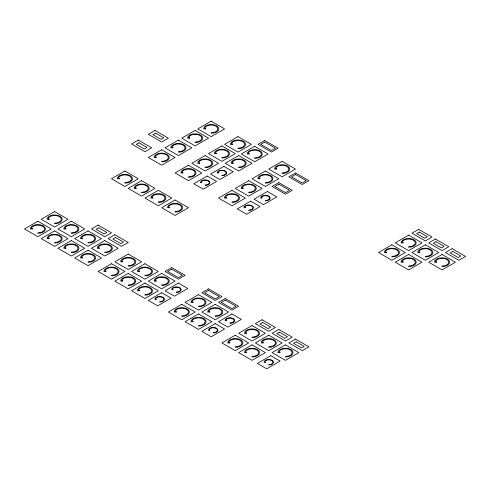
<?xml version="1.0" encoding="UTF-8"?>
<svg xmlns="http://www.w3.org/2000/svg" width="490" height="490" viewBox="0 0 490 490"><rect width="100%" height="100%" fill="white"/><g stroke="black" fill="none" stroke-linecap="round" stroke-linejoin="round"><path stroke-width="0.73" d="M138.266 140.103L131.571 143.968L144.954 151.698L151.649 147.833L138.266 140.103M154.993 130.444L148.299 134.309L161.688 142.039L168.376 138.174L154.993 130.444M138.933 142.811L136.257 144.354L144.287 148.991L146.963 147.447L138.933 142.811M155.661 133.151L152.984 134.695L161.014 139.332L163.691 137.788L155.661 133.151M37.883 221.241L24.5 228.965L37.883 236.695L51.266 228.965L37.883 221.241M54.617 211.582L41.227 219.306L54.617 227.035L68 219.306L54.617 211.582M124.877 171.01L111.493 178.74L124.877 186.47L138.266 178.74L124.877 171.01M161.688 149.762L148.299 157.492L161.688 165.216L175.071 157.492L161.688 149.762M178.415 140.103L165.032 147.833L178.415 155.557L191.798 147.833L178.415 140.103M195.143 130.444L181.759 138.174L195.143 145.898L208.532 138.174L195.143 130.444M211.208 121.171L197.819 128.901L211.208 136.624L224.592 128.901L211.208 121.171M54.617 230.9L41.227 238.624L54.617 246.354L68 238.624L54.617 230.9M71.344 221.241L57.961 228.965L71.344 236.695L84.727 228.965L71.344 221.241M141.61 180.669L128.227 188.399L141.61 196.129L154.993 188.399L141.61 180.669M188.454 165.216L175.071 172.946L188.454 180.669L201.837 172.946L188.454 165.216M205.181 155.557L191.798 163.286L205.181 171.01L218.565 163.286L205.181 155.557M221.915 145.898L208.532 153.627L221.915 161.351L235.298 153.627L221.915 145.898M237.975 136.624L224.592 144.354L237.975 152.084L251.358 144.354L237.975 136.624M71.344 240.559L57.961 248.283L71.344 256.013L84.727 248.283L71.344 240.559M88.071 230.9L74.688 238.624L88.071 246.354L101.454 238.624L88.071 230.9M98.11 225.1L91.422 228.965L104.805 236.695L111.493 232.83L98.11 225.1M158.337 190.328L144.954 198.058L158.337 205.788L171.721 198.058L158.337 190.328M98.778 227.807L96.101 229.351L104.137 233.987L106.814 232.444L98.778 227.807M238.642 155.557L225.259 163.286L238.642 171.01L252.025 163.286L238.642 155.557M254.702 146.283L241.319 154.013L254.702 161.743L268.085 154.013L254.702 146.283M264.741 140.489L258.052 144.354L271.436 152.084L278.124 148.219L264.741 140.489M264.741 142.039L260.729 144.354L271.436 150.534L275.447 148.219L264.741 142.039M207.19 176.032L193.807 183.762L203.172 189.171L216.562 181.447L207.19 176.032M223.918 166.373L210.535 174.103L219.906 179.512L233.289 171.788L223.918 166.373M88.071 250.219L74.688 257.942L88.071 265.672L101.454 257.942L88.071 250.219M104.805 240.559L91.422 248.283L104.805 256.013L118.188 248.283L104.805 240.559M114.844 234.759L108.149 238.624L121.532 246.354L128.227 242.489L114.844 234.759M175.071 199.987L161.688 207.717L175.071 215.441L188.454 207.717L175.071 199.987M115.511 237.466L112.835 239.01L120.865 243.646L123.541 242.103L115.511 237.466M231.948 190.328L218.565 198.058L231.948 205.788L245.337 198.058L231.948 190.328M248.681 180.669L235.298 188.399L248.681 196.129L262.064 188.399L248.681 180.669M265.409 171.01L252.025 178.74L265.409 186.47L278.792 178.74L265.409 171.01M282.142 161.351L268.759 169.081L282.142 176.81L295.525 169.081L282.142 161.351M111.493 263.736L98.11 271.466L111.493 279.19L124.877 271.466L111.493 263.736M128.227 254.077L114.844 261.807L128.227 269.531L141.61 261.807L128.227 254.077M278.792 182.605L272.103 186.47L285.486 194.193L292.181 190.328L278.792 182.605M295.525 172.946L288.831 176.81L302.214 184.534L308.908 180.669L295.525 172.946M278.792 184.148L274.78 186.47L285.486 192.65L289.504 190.328L278.792 184.148M295.525 174.489L291.507 176.81L302.214 182.99L306.232 180.669L295.525 174.489M250.69 201.151L237.307 208.875L246.672 214.283L260.055 206.56L250.69 201.151M267.418 191.492L254.034 199.216L263.406 204.624L276.789 196.9L267.418 191.492M128.227 273.396L114.844 281.125L128.227 288.849L141.61 281.125L128.227 273.396M144.954 263.736L131.571 271.466L144.954 279.19L158.337 271.466L144.954 263.736M144.954 283.055L131.571 290.784L144.954 298.508L158.337 290.784L144.954 283.055M161.688 273.396L148.299 281.125L161.688 288.849L175.071 281.125L161.688 273.396M171.721 267.601L165.032 271.466L178.415 279.19L185.11 275.331L171.721 267.601M171.721 269.145L167.709 271.466L178.415 277.646L182.433 275.331L171.721 269.145M161.688 292.714L148.299 300.444L157.67 305.852L171.053 298.122L161.688 292.714M178.415 283.055L165.032 290.784L174.397 296.193L187.786 288.463L178.415 283.055M181.759 304.308L168.376 312.032L181.759 319.762L195.143 312.032L181.759 304.308M198.493 294.649L185.11 302.373L198.493 310.103L211.876 302.373L198.493 294.649M208.532 288.849L201.837 292.714L215.22 300.444L221.915 296.579L208.532 288.849M208.532 290.399L204.514 292.714L215.22 298.894L219.238 296.579L208.532 290.399M198.493 313.968L185.11 321.691L198.493 329.421L211.876 321.691L198.493 313.968M215.22 304.308L201.837 312.032L215.22 319.762L228.603 312.032L215.22 304.308M225.259 298.508L218.565 302.373L231.948 310.103L238.642 306.238L225.259 298.508M225.259 300.058L221.241 302.373L231.948 308.553L235.966 306.238L225.259 300.058M215.22 323.627L201.837 331.35L211.208 336.759L224.592 329.035L215.22 323.627M231.948 313.968L218.565 321.691L227.936 327.099L241.319 319.376L231.948 313.968M235.298 335.215L221.915 342.939L235.298 350.668L248.681 342.939L235.298 335.215M252.025 325.556L238.642 333.28L252.025 341.009L265.409 333.28L252.025 325.556M262.064 319.762L255.37 323.627L268.759 331.35L275.447 327.485L262.064 319.762M391.89 244.804L378.507 252.534L391.89 260.264L405.273 252.534L391.89 244.804M408.617 235.145L395.234 242.875L408.617 250.604L422 242.875L408.617 235.145M418.656 229.351L411.961 233.216L425.351 240.945L432.039 237.08L418.656 229.351M262.732 322.463L260.055 324.013L268.085 328.649L270.762 327.099L262.732 322.463M419.324 232.058L416.647 233.601L424.677 238.238L427.354 236.695L419.324 232.058M252.025 344.874L238.642 352.598L252.025 360.328L265.409 352.598L252.025 344.874M268.759 335.215L255.37 342.939L268.759 350.668L282.142 342.939L268.759 335.215M278.792 329.421L272.103 333.28L285.486 341.009L292.181 337.145L278.792 329.421M408.617 254.463L395.234 262.193L408.617 269.923L422 262.193L408.617 254.463M425.351 244.804L411.961 252.534L425.351 260.264L438.734 252.534L425.351 244.804M435.383 239.01L428.695 242.875L442.078 250.604L448.773 246.739L435.383 239.01M279.465 332.122L276.789 333.672L284.819 338.302L287.495 336.759L279.465 332.122M436.057 241.717L433.38 243.261L441.41 247.897L444.087 246.354L436.057 241.717M285.486 344.874L272.103 352.598L285.486 360.328L298.869 352.598L285.486 344.874M295.525 339.08L288.831 342.939L302.214 350.668L308.908 346.804L295.525 339.08M442.078 254.463L428.695 262.193L442.078 269.923L455.461 262.193L442.078 254.463M452.117 248.669L445.422 252.534L458.805 260.264L465.5 256.399L452.117 248.669M270.762 355.691L257.379 363.421L266.75 368.829L280.133 361.099L270.762 355.691M296.193 341.781L293.516 343.331L301.546 347.961L304.223 346.418L296.193 341.781M452.785 251.376L450.108 252.92L458.138 257.556L460.814 256.013L452.785 251.376M205.69 128.901L203.632 128.901A7.571 4.373 0 0 1 211.208 124.527A7.571 4.373 0 0 1 218.779 128.901A7.571 4.373 0 0 1 211.208 133.274L211.208 132.723A6.627 3.822 0 0 0 217.823 129.078A6.627 3.822 0 0 0 211.833 125.091A6.627 3.822 0 0 0 204.649 128.362L205.745 128.447A5.519 3.185 0 0 0 205.69 128.901M189.624 138.174L187.572 138.174A7.571 4.373 0 0 1 195.143 133.801A7.571 4.373 0 0 1 202.713 138.174A7.571 4.373 0 0 1 195.143 142.541L195.143 141.996A6.627 3.822 0 0 0 201.764 138.352A6.627 3.822 0 0 0 195.773 134.364A6.627 3.822 0 0 0 188.589 137.629L189.679 137.721A5.519 3.185 0 0 0 189.624 138.174M232.456 144.354L230.404 144.354A7.571 4.373 0 0 1 237.975 139.981A7.571 4.373 0 0 1 245.545 144.354A7.571 4.373 0 0 1 237.975 148.727L237.975 148.176A6.627 3.822 0 0 0 244.59 144.538A6.627 3.822 0 0 0 238.599 140.544A6.627 3.822 0 0 0 231.415 143.815L232.511 143.901A5.519 3.185 0 0 0 232.456 144.354M172.897 147.833L170.845 147.833A7.571 4.373 0 0 1 178.415 143.46A7.571 4.373 0 0 1 185.986 147.833A7.571 4.373 0 0 1 178.415 152.2L178.415 151.655A6.627 3.822 0 0 0 185.03 148.011A6.627 3.822 0 0 0 179.04 144.023A6.627 3.822 0 0 0 171.855 147.288L172.952 147.38A5.519 3.185 0 0 0 172.897 147.833M216.396 153.627L214.344 153.627A7.571 4.373 0 0 1 221.915 149.254A7.571 4.373 0 0 1 229.485 153.627A7.571 4.373 0 0 1 221.915 158L221.915 157.449A6.627 3.822 0 0 0 228.53 153.805A6.627 3.822 0 0 0 222.54 149.817A6.627 3.822 0 0 0 215.355 153.088L216.451 153.174A5.519 3.185 0 0 0 216.396 153.627M249.183 154.013L247.132 154.013A7.571 4.373 0 0 1 254.702 149.64A7.571 4.373 0 0 1 262.273 154.013A7.571 4.373 0 0 1 254.702 158.386L254.702 157.835A6.627 3.822 0 0 0 261.323 154.197A6.627 3.822 0 0 0 255.327 150.203A6.627 3.822 0 0 0 248.148 153.474L249.239 153.56A5.519 3.185 0 0 0 249.183 154.013M156.169 157.492L154.111 157.492A7.571 4.373 0 0 1 161.688 153.119A7.571 4.373 0 0 1 169.258 157.492A7.571 4.373 0 0 1 161.688 161.859L161.688 161.314A6.627 3.822 0 0 0 168.303 157.67A6.627 3.822 0 0 0 162.312 153.682A6.627 3.822 0 0 0 155.128 156.947L156.224 157.039A5.519 3.185 0 0 0 156.169 157.492M199.663 163.286L197.611 163.286A7.571 4.373 0 0 1 205.181 158.913A7.571 4.373 0 0 1 212.752 163.286A7.571 4.373 0 0 1 205.181 167.66L205.181 167.108A6.627 3.822 0 0 0 211.803 163.464A6.627 3.822 0 0 0 205.806 159.477A6.627 3.822 0 0 0 198.628 162.747L199.718 162.833A5.519 3.185 0 0 0 199.663 163.286M233.124 163.286L231.072 163.286A7.571 4.373 0 0 1 238.642 158.913A7.571 4.373 0 0 1 246.213 163.286A7.571 4.373 0 0 1 238.642 167.66L238.642 167.108A6.627 3.822 0 0 0 245.257 163.464A6.627 3.822 0 0 0 239.267 159.477A6.627 3.822 0 0 0 232.082 162.747L233.179 162.833A5.519 3.185 0 0 0 233.124 163.286M276.623 169.081L274.572 169.081A7.571 4.373 0 0 1 282.142 164.707A7.571 4.373 0 0 1 289.713 169.081A7.571 4.373 0 0 1 282.142 173.454L282.142 172.903A6.627 3.822 0 0 0 288.757 169.264A6.627 3.822 0 0 0 282.767 165.271A6.627 3.822 0 0 0 275.582 168.542L276.679 168.627A5.519 3.185 0 0 0 276.623 169.081M182.935 172.946L180.883 172.946A7.571 4.373 0 0 1 188.454 168.572A7.571 4.373 0 0 1 196.025 172.946A7.571 4.373 0 0 1 188.454 177.313L188.454 176.768A6.627 3.822 0 0 0 195.069 173.123A6.627 3.822 0 0 0 189.079 169.136A6.627 3.822 0 0 0 181.894 172.407L182.99 172.492A5.519 3.185 0 0 0 182.935 172.946M218.467 172.946L217.18 172.946A4.735 2.732 0 0 1 221.915 170.214A4.735 2.732 0 0 1 226.643 172.946A4.735 2.732 0 0 1 221.915 175.677L221.915 175.334A4.141 2.389 0 0 0 226.049 173.056A4.141 2.389 0 0 0 222.307 170.563A4.141 2.389 0 0 0 217.811 172.609L218.497 172.664A3.448 1.991 0 0 0 218.467 172.946M119.364 178.74L117.306 178.74A7.571 4.373 0 0 1 124.877 174.367A7.571 4.373 0 0 1 132.453 178.74A7.571 4.373 0 0 1 124.877 183.113L124.877 182.562A6.627 3.822 0 0 0 131.498 178.924A6.627 3.822 0 0 0 125.507 174.93A6.627 3.822 0 0 0 118.323 178.201L119.419 178.286A5.519 3.185 0 0 0 119.364 178.74M259.89 178.74L257.838 178.74A7.571 4.373 0 0 1 265.409 174.367A7.571 4.373 0 0 1 272.979 178.74A7.571 4.373 0 0 1 265.409 183.113L265.409 182.562A6.627 3.822 0 0 0 272.03 178.924A6.627 3.822 0 0 0 266.033 174.93A6.627 3.822 0 0 0 258.855 178.201L259.945 178.286A5.519 3.185 0 0 0 259.89 178.74M201.733 182.605L200.453 182.605A4.735 2.732 0 0 1 205.181 179.873A4.735 2.732 0 0 1 209.916 182.605A4.735 2.732 0 0 1 205.181 185.336L205.181 184.993A4.141 2.389 0 0 0 209.316 182.715A4.141 2.389 0 0 0 205.573 180.222A4.141 2.389 0 0 0 201.084 182.268L201.77 182.323A3.448 1.991 0 0 0 201.733 182.605M136.091 188.399L134.04 188.399A7.571 4.373 0 0 1 141.61 184.026A7.571 4.373 0 0 1 149.181 188.399A7.571 4.373 0 0 1 141.61 192.772L141.61 192.221A6.627 3.822 0 0 0 148.225 188.583A6.627 3.822 0 0 0 142.235 184.589A6.627 3.822 0 0 0 135.05 187.86L136.147 187.946A5.519 3.185 0 0 0 136.091 188.399M243.163 188.399L241.111 188.399A7.571 4.373 0 0 1 248.681 184.026A7.571 4.373 0 0 1 256.252 188.399A7.571 4.373 0 0 1 248.681 192.772L248.681 192.221A6.627 3.822 0 0 0 255.296 188.583A6.627 3.822 0 0 0 249.306 184.589A6.627 3.822 0 0 0 242.121 187.86L243.218 187.946A5.519 3.185 0 0 0 243.163 188.399M152.819 198.058L150.767 198.058A7.571 4.373 0 0 1 158.337 193.685A7.571 4.373 0 0 1 165.908 198.058A7.571 4.373 0 0 1 158.337 202.431L158.337 201.88A6.627 3.822 0 0 0 164.959 198.236A6.627 3.822 0 0 0 158.962 194.248A6.627 3.822 0 0 0 151.784 197.519L152.874 197.605A5.519 3.185 0 0 0 152.819 198.058M226.435 198.058L224.377 198.058A7.571 4.373 0 0 1 231.948 193.685A7.571 4.373 0 0 1 239.524 198.058A7.571 4.373 0 0 1 231.948 202.431L231.948 201.88A6.627 3.822 0 0 0 238.569 198.236A6.627 3.822 0 0 0 232.579 194.248A6.627 3.822 0 0 0 225.394 197.519L226.49 197.605A5.519 3.185 0 0 0 226.435 198.058M261.96 198.058L260.68 198.058A4.735 2.732 0 0 1 265.409 195.326A4.735 2.732 0 0 1 270.143 198.058A4.735 2.732 0 0 1 265.409 200.79L265.409 200.447A4.141 2.389 0 0 0 269.549 198.168A4.141 2.389 0 0 0 265.8 195.675A4.141 2.389 0 0 0 261.311 197.721L261.997 197.776A3.448 1.991 0 0 0 261.96 198.058M169.552 207.717L167.5 207.717A7.571 4.373 0 0 1 175.071 203.344A7.571 4.373 0 0 1 182.641 207.717A7.571 4.373 0 0 1 175.071 212.09L175.071 211.539A6.627 3.822 0 0 0 181.686 207.895A6.627 3.822 0 0 0 175.696 203.907A6.627 3.822 0 0 0 168.511 207.178L169.607 207.264A5.519 3.185 0 0 0 169.552 207.717M245.233 207.717L243.947 207.717A4.735 2.732 0 0 1 248.681 204.985A4.735 2.732 0 0 1 253.41 207.717A4.735 2.732 0 0 1 248.681 210.449L248.681 210.106A4.141 2.389 0 0 0 252.816 207.827A4.141 2.389 0 0 0 249.073 205.335A4.141 2.389 0 0 0 244.584 207.38L245.263 207.435A3.448 1.991 0 0 0 245.233 207.717M49.098 219.306L47.04 219.306A7.571 4.373 0 0 1 54.617 214.939A7.571 4.373 0 0 1 62.187 219.306A7.571 4.373 0 0 1 54.617 223.679L54.617 223.134A6.627 3.822 0 0 0 61.232 219.489A6.627 3.822 0 0 0 55.241 215.502A6.627 3.822 0 0 0 48.057 218.767L49.153 218.859A5.519 3.185 0 0 0 49.098 219.306M32.365 228.965L30.313 228.965A7.571 4.373 0 0 1 37.883 224.598A7.571 4.373 0 0 1 45.454 228.965A7.571 4.373 0 0 1 37.883 233.338L37.883 232.793A6.627 3.822 0 0 0 44.504 229.149A6.627 3.822 0 0 0 38.508 225.161A6.627 3.822 0 0 0 31.323 228.426L32.42 228.518A5.519 3.185 0 0 0 32.365 228.965M65.825 228.965L63.774 228.965A7.571 4.373 0 0 1 71.344 224.598A7.571 4.373 0 0 1 78.915 228.965A7.571 4.373 0 0 1 71.344 233.338L71.344 232.793A6.627 3.822 0 0 0 77.959 229.149A6.627 3.822 0 0 0 71.969 225.161A6.627 3.822 0 0 0 64.784 228.426L65.881 228.518A5.519 3.185 0 0 0 65.825 228.965M49.098 238.624L47.04 238.624A7.571 4.373 0 0 1 54.617 234.257A7.571 4.373 0 0 1 62.187 238.624A7.571 4.373 0 0 1 54.617 242.997L54.617 242.452A6.627 3.822 0 0 0 61.232 238.808A6.627 3.822 0 0 0 55.241 234.82A6.627 3.822 0 0 0 48.057 238.085L49.153 238.177A5.519 3.185 0 0 0 49.098 238.624M82.553 238.624L80.501 238.624A7.571 4.373 0 0 1 88.071 234.257A7.571 4.373 0 0 1 95.642 238.624A7.571 4.373 0 0 1 88.071 242.997L88.071 242.452A6.627 3.822 0 0 0 94.693 238.808A6.627 3.822 0 0 0 88.702 234.82A6.627 3.822 0 0 0 81.518 238.085L82.608 238.177A5.519 3.185 0 0 0 82.553 238.624M403.099 242.875L401.047 242.875A7.571 4.373 0 0 1 408.617 238.501A7.571 4.373 0 0 1 416.188 242.875A7.571 4.373 0 0 1 408.617 247.248L408.617 246.703A6.627 3.822 0 0 0 415.238 243.058A6.627 3.822 0 0 0 409.242 239.065A6.627 3.822 0 0 0 402.057 242.336L403.154 242.428A5.519 3.185 0 0 0 403.099 242.875M65.825 248.283L63.774 248.283A7.571 4.373 0 0 1 71.344 243.916A7.571 4.373 0 0 1 78.915 248.283A7.571 4.373 0 0 1 71.344 252.656L71.344 252.111A6.627 3.822 0 0 0 77.959 248.467A6.627 3.822 0 0 0 71.969 244.479A6.627 3.822 0 0 0 64.784 247.744L65.881 247.836A5.519 3.185 0 0 0 65.825 248.283M99.286 248.283L97.234 248.283A7.571 4.373 0 0 1 104.805 243.916A7.571 4.373 0 0 1 112.375 248.283A7.571 4.373 0 0 1 104.805 252.656L104.805 252.111A6.627 3.822 0 0 0 111.42 248.467A6.627 3.822 0 0 0 105.43 244.479A6.627 3.822 0 0 0 98.245 247.744L99.341 247.836A5.519 3.185 0 0 0 99.286 248.283M386.371 252.534L384.319 252.534A7.571 4.373 0 0 1 391.89 248.161A7.571 4.373 0 0 1 399.46 252.534A7.571 4.373 0 0 1 391.89 256.907L391.89 256.356A6.627 3.822 0 0 0 398.505 252.718A6.627 3.822 0 0 0 392.515 248.724A6.627 3.822 0 0 0 385.33 251.995L386.426 252.081A5.519 3.185 0 0 0 386.371 252.534M419.832 252.534L417.78 252.534A7.571 4.373 0 0 1 425.351 248.161A7.571 4.373 0 0 1 432.921 252.534A7.571 4.373 0 0 1 425.351 256.907L425.351 256.356A6.627 3.822 0 0 0 431.966 252.718A6.627 3.822 0 0 0 425.975 248.724A6.627 3.822 0 0 0 418.791 251.995L419.887 252.081A5.519 3.185 0 0 0 419.832 252.534M82.553 257.942L80.501 257.942A7.571 4.373 0 0 1 88.071 253.569A7.571 4.373 0 0 1 95.642 257.942A7.571 4.373 0 0 1 88.071 262.315L88.071 261.77A6.627 3.822 0 0 0 94.693 258.126A6.627 3.822 0 0 0 88.702 254.132A6.627 3.822 0 0 0 81.518 257.403L82.608 257.495A5.519 3.185 0 0 0 82.553 257.942M122.708 261.807L120.656 261.807A7.571 4.373 0 0 1 128.227 257.434A7.571 4.373 0 0 1 135.797 261.807A7.571 4.373 0 0 1 128.227 266.18L128.227 265.629A6.627 3.822 0 0 0 134.842 261.985A6.627 3.822 0 0 0 128.852 257.997A6.627 3.822 0 0 0 121.667 261.268L122.763 261.354A5.519 3.185 0 0 0 122.708 261.807M403.099 262.193L401.047 262.193A7.571 4.373 0 0 1 408.617 257.82A7.571 4.373 0 0 1 416.188 262.193A7.571 4.373 0 0 1 408.617 266.566L408.617 266.015A6.627 3.822 0 0 0 415.238 262.377A6.627 3.822 0 0 0 409.242 258.383A6.627 3.822 0 0 0 402.057 261.654L403.154 261.74A5.519 3.185 0 0 0 403.099 262.193M436.559 262.193L434.507 262.193A7.571 4.373 0 0 1 442.078 257.82A7.571 4.373 0 0 1 449.649 262.193A7.571 4.373 0 0 1 442.078 266.566L442.078 266.015A6.627 3.822 0 0 0 448.693 262.377A6.627 3.822 0 0 0 442.703 258.383A6.627 3.822 0 0 0 435.518 261.654L436.615 261.74A5.519 3.185 0 0 0 436.559 262.193M105.975 271.466L103.923 271.466A7.571 4.373 0 0 1 111.493 267.093A7.571 4.373 0 0 1 119.064 271.466A7.571 4.373 0 0 1 111.493 275.839L111.493 275.288A6.627 3.822 0 0 0 118.115 271.644A6.627 3.822 0 0 0 112.124 267.656A6.627 3.822 0 0 0 104.94 270.927L106.03 271.013A5.519 3.185 0 0 0 105.975 271.466M139.436 271.466L137.384 271.466A7.571 4.373 0 0 1 144.954 267.093A7.571 4.373 0 0 1 152.525 271.466A7.571 4.373 0 0 1 144.954 275.839L144.954 275.288A6.627 3.822 0 0 0 151.575 271.644A6.627 3.822 0 0 0 145.579 267.656A6.627 3.822 0 0 0 138.394 270.927L139.491 271.013A5.519 3.185 0 0 0 139.436 271.466M122.708 281.125L120.656 281.125A7.571 4.373 0 0 1 128.227 276.752A7.571 4.373 0 0 1 135.797 281.125A7.571 4.373 0 0 1 128.227 285.499L128.227 284.947A6.627 3.822 0 0 0 134.842 281.303A6.627 3.822 0 0 0 128.852 277.316A6.627 3.822 0 0 0 121.667 280.586L122.763 280.672A5.519 3.185 0 0 0 122.708 281.125M156.169 281.125L154.111 281.125A7.571 4.373 0 0 1 161.688 276.752A7.571 4.373 0 0 1 169.258 281.125A7.571 4.373 0 0 1 161.688 285.499L161.688 284.947A6.627 3.822 0 0 0 168.303 281.303A6.627 3.822 0 0 0 162.312 277.316A6.627 3.822 0 0 0 155.128 280.586L156.224 280.672A5.519 3.185 0 0 0 156.169 281.125M172.958 289.627L171.678 289.627A4.735 2.732 0 0 1 176.406 286.895A4.735 2.732 0 0 1 181.141 289.627A4.735 2.732 0 0 1 176.406 292.358L176.406 292.016A4.141 2.389 0 0 0 180.541 289.737A4.141 2.389 0 0 0 176.798 287.244A4.141 2.389 0 0 0 172.309 289.284L172.995 289.345A3.448 1.991 0 0 0 172.958 289.627M139.436 290.784L137.384 290.784A7.571 4.373 0 0 1 144.954 286.411A7.571 4.373 0 0 1 152.525 290.784A7.571 4.373 0 0 1 144.954 295.151L144.954 294.606A6.627 3.822 0 0 0 151.575 290.962A6.627 3.822 0 0 0 145.579 286.975A6.627 3.822 0 0 0 138.394 290.245L139.491 290.331A5.519 3.185 0 0 0 139.436 290.784M156.23 299.286L154.944 299.286A4.735 2.732 0 0 1 159.679 296.554A4.735 2.732 0 0 1 164.407 299.286A4.735 2.732 0 0 1 159.679 302.018L159.679 301.675A4.141 2.389 0 0 0 163.813 299.396A4.141 2.389 0 0 0 160.071 296.903A4.141 2.389 0 0 0 155.581 298.943L156.261 299.004A3.448 1.991 0 0 0 156.23 299.286M192.974 302.373L190.922 302.373A7.571 4.373 0 0 1 198.493 298.006A7.571 4.373 0 0 1 206.063 302.373A7.571 4.373 0 0 1 198.493 306.746L198.493 306.201A6.627 3.822 0 0 0 205.108 302.557A6.627 3.822 0 0 0 199.118 298.569A6.627 3.822 0 0 0 191.933 301.834L193.029 301.926A5.519 3.185 0 0 0 192.974 302.373M176.241 312.032L174.189 312.032A7.571 4.373 0 0 1 181.759 307.659A7.571 4.373 0 0 1 189.33 312.032A7.571 4.373 0 0 1 181.759 316.405L181.759 315.86A6.627 3.822 0 0 0 188.381 312.216A6.627 3.822 0 0 0 182.384 308.222A6.627 3.822 0 0 0 175.206 311.493L176.296 311.585A5.519 3.185 0 0 0 176.241 312.032M209.702 312.032L207.65 312.032A7.571 4.373 0 0 1 215.22 307.659A7.571 4.373 0 0 1 222.791 312.032A7.571 4.373 0 0 1 215.22 316.405L215.22 315.86A6.627 3.822 0 0 0 221.835 312.216A6.627 3.822 0 0 0 215.845 308.222A6.627 3.822 0 0 0 208.66 311.493L209.757 311.585A5.519 3.185 0 0 0 209.702 312.032M226.496 320.534L225.21 320.534A4.735 2.732 0 0 1 229.945 317.802A4.735 2.732 0 0 1 234.673 320.534A4.735 2.732 0 0 1 229.945 323.265L229.945 322.922A4.141 2.389 0 0 0 234.079 320.644A4.141 2.389 0 0 0 230.337 318.151A4.141 2.389 0 0 0 225.847 320.197L226.527 320.252A3.448 1.991 0 0 0 226.496 320.534M192.974 321.691L190.922 321.691A7.571 4.373 0 0 1 198.493 317.318A7.571 4.373 0 0 1 206.063 321.691A7.571 4.373 0 0 1 198.493 326.064L198.493 325.519A6.627 3.822 0 0 0 205.108 321.875A6.627 3.822 0 0 0 199.118 317.881A6.627 3.822 0 0 0 191.933 321.152L193.029 321.244A5.519 3.185 0 0 0 192.974 321.691M209.763 330.193L208.483 330.193A4.735 2.732 0 0 1 213.211 327.461A4.735 2.732 0 0 1 217.946 330.193A4.735 2.732 0 0 1 213.211 332.924L213.211 332.581A4.141 2.389 0 0 0 217.352 330.303A4.141 2.389 0 0 0 213.603 327.81A4.141 2.389 0 0 0 209.114 329.856L209.8 329.911A3.448 1.991 0 0 0 209.763 330.193M246.507 333.28L244.455 333.28A7.571 4.373 0 0 1 252.025 328.913A7.571 4.373 0 0 1 259.596 333.28A7.571 4.373 0 0 1 252.025 337.653L252.025 337.108A6.627 3.822 0 0 0 258.647 333.463A6.627 3.822 0 0 0 252.65 329.476A6.627 3.822 0 0 0 245.466 332.741L246.562 332.832A5.519 3.185 0 0 0 246.507 333.28M229.779 342.939L227.728 342.939A7.571 4.373 0 0 1 235.298 338.572A7.571 4.373 0 0 1 242.869 342.939A7.571 4.373 0 0 1 235.298 347.312L235.298 346.767A6.627 3.822 0 0 0 241.913 343.123A6.627 3.822 0 0 0 235.923 339.135A6.627 3.822 0 0 0 228.738 342.4L229.835 342.492A5.519 3.185 0 0 0 229.779 342.939M263.24 342.939L261.188 342.939A7.571 4.373 0 0 1 268.759 338.572A7.571 4.373 0 0 1 276.329 342.939A7.571 4.373 0 0 1 268.759 347.312L268.759 346.767A6.627 3.822 0 0 0 275.374 343.123A6.627 3.822 0 0 0 269.384 339.135A6.627 3.822 0 0 0 262.199 342.4L263.295 342.492A5.519 3.185 0 0 0 263.24 342.939M246.507 352.598L244.455 352.598A7.571 4.373 0 0 1 252.025 348.231A7.571 4.373 0 0 1 259.596 352.598A7.571 4.373 0 0 1 252.025 356.971L252.025 356.426A6.627 3.822 0 0 0 258.647 352.782A6.627 3.822 0 0 0 252.65 348.794A6.627 3.822 0 0 0 245.466 352.059L246.562 352.151A5.519 3.185 0 0 0 246.507 352.598M279.968 352.598L277.916 352.598A7.571 4.373 0 0 1 285.486 348.231A7.571 4.373 0 0 1 293.057 352.598A7.571 4.373 0 0 1 285.486 356.971L285.486 356.426A6.627 3.822 0 0 0 292.101 352.782A6.627 3.822 0 0 0 286.111 348.794A6.627 3.822 0 0 0 278.926 352.059L280.023 352.151A5.519 3.185 0 0 0 279.968 352.598M265.311 362.257L264.024 362.257A4.735 2.732 0 0 1 268.759 359.525A4.735 2.732 0 0 1 273.487 362.257A4.735 2.732 0 0 1 268.759 364.989L268.759 364.652A4.141 2.389 0 0 0 272.893 362.373A4.141 2.389 0 0 0 269.145 359.88A4.141 2.389 0 0 0 264.655 361.92L265.341 361.975A3.448 1.991 0 0 0 265.311 362.257"/></g></svg>
